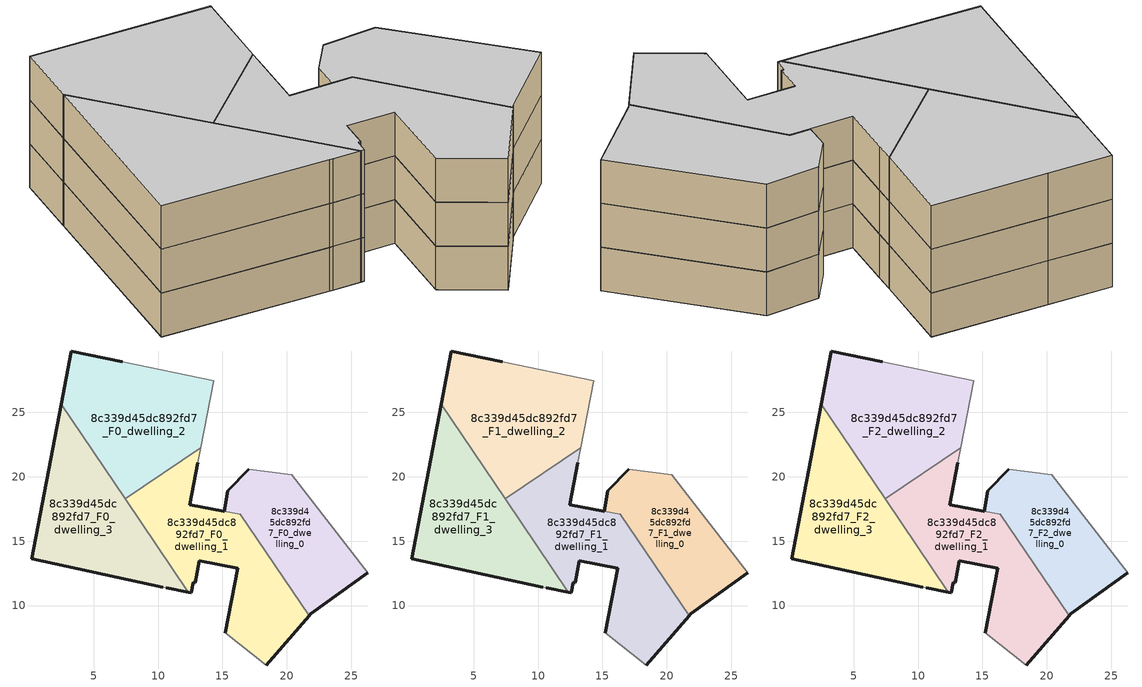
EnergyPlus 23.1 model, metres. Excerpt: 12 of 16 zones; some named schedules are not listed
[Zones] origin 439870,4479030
8c339d45dc892fd7_F0_dwelling_0
 floor ground (EU_floor_Construction): 26.28,12.53 20.39,20.15 17.02,20.58 15.39,18.9 15.12,17.33 16.39,17.09 21.72,9.22 21.85,9.37 z0
 wall outside (EU_wall_Construction): 26.28,12.53 21.85,9.37 21.72,9.22 / 15.12,17.33 15.39,18.9 17.02,20.58 z0:3; 16.4,17.09,3 16.4,17.09,0 16.39,17.09,0
 wall adiabatic (EU_wall_Construction): 17.02,20.58 20.39,20.15 26.28,12.53 z0:3
 wall to 8c339d45dc892fd7_F0_dwelling_1 (EU_wall_Construction): 21.72,9.22 16.4,17.09 / 16.39,17.09 15.12,17.33 z0:3
8c339d45dc892fd7_F0_dwelling_1
 floor ground (EU_floor_Construction): 18.41,5.39 21.72,9.22 16.4,17.09 15.11,17.33 12.48,17.82 13.1,21.07 13.33,22.26 7.46,18.29 12.36,11.05 12.57,11.01 12.73,11.81 12.89,11.78 13.21,13.47 16.18,12.89 15.21,7.88 z0
 wall outside (EU_wall_Construction): 13.1,21.07 12.48,17.82 15.11,17.33 / 21.72,9.22 18.41,5.39 / 15.21,7.88 16.18,12.89 13.21,13.47 12.89,11.78 12.73,11.81 12.57,11.01 12.36,11.05 z0:3; 15.12,17.33,3 15.11,17.33,0 15.12,17.33,0; 16.39,17.09,3 16.39,17.09,0 16.4,17.09,0
 wall to 8c339d45dc892fd7_F0_dwelling_2 (EU_wall_Construction): 7.46,18.29 13.33,22.26 z0:3
 wall adiabatic (EU_wall_Construction): 13.33,22.26 13.1,21.07 / 18.41,5.39 15.21,7.88 z0:3
 wall to 8c339d45dc892fd7_F0_dwelling_3 (EU_wall_Construction): 12.36,11.05 7.46,18.29 z0:3
8c339d45dc892fd7_F0_dwelling_2
 floor ground (EU_floor_Construction): 13.33,22.26 14.33,27.44 7.22,28.92 3.28,29.76 2.49,25.64 7.46,18.29 z0
 wall outside (EU_wall_Construction): 2.49,25.64 3.28,29.76 7.22,28.92 z0:3
 wall adiabatic (EU_wall_Construction): 7.22,28.92 14.33,27.44 13.33,22.26 z0:3
 wall to 8c339d45dc892fd7_F0_dwelling_3 (EU_wall_Construction): 7.46,18.29 2.49,25.64 z0:3
8c339d45dc892fd7_F0_dwelling_3
 floor ground (EU_floor_Construction): 12.36,11.05 2.49,25.64 0.19,13.63 10.38,11.43 10.64,11.37 z0
 wall outside (EU_wall_Construction): 12.36,11.05 10.64,11.37 / 10.38,11.43 0.19,13.63 2.49,25.64 z0:3
 wall adiabatic (EU_wall_Construction): 10.64,11.37 10.38,11.43 z0:3
8c339d45dc892fd7_F1_dwelling_0
 floor to 8c339d45dc892fd7_F0_dwelling_0 (EU_floor_Construction): 26.28,12.53 20.39,20.15 17.02,20.58 15.39,18.9 15.12,17.33 16.39,17.09 21.72,9.22 21.85,9.37 z3
 wall outside (EU_wall_Construction): 26.28,12.53 21.85,9.37 21.72,9.22 / 15.12,17.33 15.39,18.9 17.02,20.58 z3:6; 16.4,17.09,6 16.4,17.09,3 16.39,17.09,3
 wall adiabatic (EU_wall_Construction): 17.02,20.58 20.39,20.15 26.28,12.53 z3:6
 wall to 8c339d45dc892fd7_F1_dwelling_1 (EU_wall_Construction): 21.72,9.22 16.4,17.09 / 16.39,17.09 15.12,17.33 z3:6
8c339d45dc892fd7_F1_dwelling_1
 floor to 8c339d45dc892fd7_F0_dwelling_1 (EU_floor_Construction): 18.41,5.39 21.72,9.22 16.4,17.09 15.11,17.33 12.48,17.82 13.1,21.07 13.33,22.26 7.46,18.29 12.36,11.05 12.57,11.01 12.73,11.81 12.89,11.78 13.21,13.47 16.18,12.89 15.21,7.88 z3
 wall outside (EU_wall_Construction): 13.1,21.07 12.48,17.82 15.11,17.33 / 21.72,9.22 18.41,5.39 / 15.21,7.88 16.18,12.89 13.21,13.47 12.89,11.78 12.73,11.81 12.57,11.01 12.36,11.05 z3:6; 15.12,17.33,6 15.11,17.33,3 15.12,17.33,3; 16.39,17.09,6 16.39,17.09,3 16.4,17.09,3
 wall to 8c339d45dc892fd7_F1_dwelling_2 (EU_wall_Construction): 7.46,18.29 13.33,22.26 z3:6
 wall adiabatic (EU_wall_Construction): 13.33,22.26 13.1,21.07 / 18.41,5.39 15.21,7.88 z3:6
 wall to 8c339d45dc892fd7_F1_dwelling_3 (EU_wall_Construction): 12.36,11.05 7.46,18.29 z3:6
8c339d45dc892fd7_F1_dwelling_2
 floor to 8c339d45dc892fd7_F0_dwelling_2 (EU_floor_Construction): 13.33,22.26 14.33,27.44 7.22,28.92 3.28,29.76 2.49,25.64 7.46,18.29 z3
 wall outside (EU_wall_Construction): 2.49,25.64 3.28,29.76 7.22,28.92 z3:6
 wall adiabatic (EU_wall_Construction): 7.22,28.92 14.33,27.44 13.33,22.26 z3:6
 wall to 8c339d45dc892fd7_F1_dwelling_3 (EU_wall_Construction): 7.46,18.29 2.49,25.64 z3:6
8c339d45dc892fd7_F1_dwelling_3
 floor to 8c339d45dc892fd7_F0_dwelling_3 (EU_floor_Construction): 12.36,11.05 2.49,25.64 0.19,13.63 10.38,11.43 10.64,11.37 z3
 wall outside (EU_wall_Construction): 12.36,11.05 10.64,11.37 / 10.38,11.43 0.19,13.63 2.49,25.64 z3:6
 wall adiabatic (EU_wall_Construction): 10.64,11.37 10.38,11.43 z3:6
8c339d45dc892fd7_F2_dwelling_0
 floor to 8c339d45dc892fd7_F1_dwelling_0 (EU_floor_Construction): 26.28,12.53 20.39,20.15 17.02,20.58 15.39,18.9 15.12,17.33 16.39,17.09 21.72,9.22 21.85,9.37 z6
 wall outside (EU_wall_Construction): 26.28,12.53 21.85,9.37 21.72,9.22 / 15.12,17.33 15.39,18.9 17.02,20.58 z6:9; 16.4,17.09,9 16.4,17.09,6 16.39,17.09,6
 wall adiabatic (EU_wall_Construction): 17.02,20.58 20.39,20.15 26.28,12.53 z6:9
 wall to 8c339d45dc892fd7_F2_dwelling_1 (EU_wall_Construction): 21.72,9.22 16.4,17.09 / 16.39,17.09 15.12,17.33 z6:9
 ceiling to 8c339d45dc892fd7_F3_dwelling_0 (EU_floor_Construction): 20.39,20.15 26.28,12.53 21.85,9.37 21.72,9.22 16.39,17.09 15.12,17.33 15.39,18.9 17.02,20.58 z9
8c339d45dc892fd7_F2_dwelling_1
 floor to 8c339d45dc892fd7_F1_dwelling_1 (EU_floor_Construction): 18.41,5.39 21.72,9.22 16.4,17.09 15.11,17.33 12.48,17.82 13.1,21.07 13.33,22.26 7.46,18.29 12.36,11.05 12.57,11.01 12.73,11.81 12.89,11.78 13.21,13.47 16.18,12.89 15.21,7.88 z6
 wall outside (EU_wall_Construction): 13.1,21.07 12.48,17.82 15.11,17.33 / 21.72,9.22 18.41,5.39 / 15.21,7.88 16.18,12.89 13.21,13.47 12.89,11.78 12.73,11.81 12.57,11.01 12.36,11.05 z6:9; 15.12,17.33,9 15.11,17.33,6 15.12,17.33,6; 16.39,17.09,9 16.39,17.09,6 16.4,17.09,6
 wall to 8c339d45dc892fd7_F2_dwelling_2 (EU_wall_Construction): 7.46,18.29 13.33,22.26 z6:9
 wall adiabatic (EU_wall_Construction): 13.33,22.26 13.1,21.07 / 18.41,5.39 15.21,7.88 z6:9
 wall to 8c339d45dc892fd7_F2_dwelling_3 (EU_wall_Construction): 12.36,11.05 7.46,18.29 z6:9
 ceiling to 8c339d45dc892fd7_F3_dwelling_1 (EU_floor_Construction): 16.4,17.09 21.72,9.22 18.41,5.39 15.21,7.88 16.18,12.89 13.21,13.47 12.89,11.78 12.73,11.81 12.57,11.01 12.36,11.05 7.46,18.29 13.33,22.26 13.1,21.07 12.48,17.82 15.11,17.33 z9
8c339d45dc892fd7_F2_dwelling_2
 floor to 8c339d45dc892fd7_F1_dwelling_2 (EU_floor_Construction): 13.33,22.26 14.33,27.44 7.22,28.92 3.28,29.76 2.49,25.64 7.46,18.29 z6
 wall outside (EU_wall_Construction): 2.49,25.64 3.28,29.76 7.22,28.92 z6:9
 wall adiabatic (EU_wall_Construction): 7.22,28.92 14.33,27.44 13.33,22.26 z6:9
 wall to 8c339d45dc892fd7_F2_dwelling_3 (EU_wall_Construction): 7.46,18.29 2.49,25.64 z6:9
 ceiling to 8c339d45dc892fd7_F3_dwelling_2 (EU_floor_Construction): 14.33,27.44 13.33,22.26 7.46,18.29 2.49,25.64 3.28,29.76 7.22,28.92 z9
8c339d45dc892fd7_F2_dwelling_3
 floor to 8c339d45dc892fd7_F1_dwelling_3 (EU_floor_Construction): 12.36,11.05 2.49,25.64 0.19,13.63 10.38,11.43 10.64,11.37 z6
 wall outside (EU_wall_Construction): 12.36,11.05 10.64,11.37 / 10.38,11.43 0.19,13.63 2.49,25.64 z6:9
 wall adiabatic (EU_wall_Construction): 10.64,11.37 10.38,11.43 z6:9
 ceiling to 8c339d45dc892fd7_F3_dwelling_3 (EU_floor_Construction): 2.49,25.64 12.36,11.05 10.64,11.37 10.38,11.43 0.19,13.63 z9
[Building]
EU S2 Campaign: North Axis=0; Terrain=City; Solar Distribution=FullExterior
[Site:Location]
Madrid: Latitude=40.5; Longitude=-3.5; Time Zone=1; Elevation=609
[SizingPeriod:WeatherFileDays]
AnnualSizingPeriod: Begin Month=1; Begin Day of Month=1; End Month=12; End Day of Month=31; Day of Week for Start Day=Monday; Use Weather File Daylight Saving Period=No; Use Weather File Rain and Snow Indicators=No
[MATERIAL]
EU_InternalMass_Material: Roughness=MediumRough; Thickness=0.1; Conductivity=1; Density=1800; Specific Heat=900; Thermal Absorptance=0.9; Solar Absorptance=0.7; Visible Absorptance=0.7
[MATERIAL:NOMASS] Roughness=MediumRough; Thermal Absorptance=0.9; Solar Absorptance=0.7; Visible Absorptance=0.7
Name | Thermal Resistance
EU_wall_NoMass | 2.16768
EU_floor_NoMass | 1.14339
[CONSTRUCTION]
EU_wall_Construction: EU_wall_NoMass
EU_floor_Construction: EU_floor_NoMass
EU_InternalMass_Construction: EU_InternalMass_Material
[ZONE] Type=1; Multiplier=1; Ceiling Height=autocalculate; Floor Area=autocalculate; Part of Total Floor Area=Yes
Name | Volume
8c339d45dc892fd7_F0_dwelling_0; 8c339d45dc892fd7_F1_dwelling_0; 8c339d45dc892fd7_F2_dwelling_0 | 180.675
8c339d45dc892fd7_F0_dwelling_1; 8c339d45dc892fd7_F1_dwelling_1; 8c339d45dc892fd7_F2_dwelling_1 | 251.794
8c339d45dc892fd7_F0_dwelling_2; 8c339d45dc892fd7_F1_dwelling_2; 8c339d45dc892fd7_F2_dwelling_2 | 254.365
8c339d45dc892fd7_F0_dwelling_3; 8c339d45dc892fd7_F1_dwelling_3; 8c339d45dc892fd7_F2_dwelling_3 | 228.946
[INTERNALMASS] Construction=EU_InternalMass_Construction
Name | Zone or ZoneList | Surface Area
8c339d45dc892fd7_F0_dwelling_0_EU_InternalMass | 8c339d45dc892fd7_F0_dwelling_0 | 60.2252
8c339d45dc892fd7_F0_dwelling_1_EU_InternalMass | 8c339d45dc892fd7_F0_dwelling_1 | 83.9334
8c339d45dc892fd7_F0_dwelling_2_EU_InternalMass | 8c339d45dc892fd7_F0_dwelling_2 | 84.7897
8c339d45dc892fd7_F0_dwelling_3_EU_InternalMass | 8c339d45dc892fd7_F0_dwelling_3 | 76.3153
8c339d45dc892fd7_F1_dwelling_0_EU_InternalMass | 8c339d45dc892fd7_F1_dwelling_0 | 60.2252
8c339d45dc892fd7_F1_dwelling_1_EU_InternalMass | 8c339d45dc892fd7_F1_dwelling_1 | 83.9334
8c339d45dc892fd7_F1_dwelling_2_EU_InternalMass | 8c339d45dc892fd7_F1_dwelling_2 | 84.7897
8c339d45dc892fd7_F1_dwelling_3_EU_InternalMass | 8c339d45dc892fd7_F1_dwelling_3 | 76.3153
8c339d45dc892fd7_F2_dwelling_0_EU_InternalMass | 8c339d45dc892fd7_F2_dwelling_0 | 60.2252
8c339d45dc892fd7_F2_dwelling_1_EU_InternalMass | 8c339d45dc892fd7_F2_dwelling_1 | 83.9334
8c339d45dc892fd7_F2_dwelling_2_EU_InternalMass | 8c339d45dc892fd7_F2_dwelling_2 | 84.7897
8c339d45dc892fd7_F2_dwelling_3_EU_InternalMass | 8c339d45dc892fd7_F2_dwelling_3 | 76.3153
[OTHEREQUIPMENT] Fuel Type=Electricity; Design Level Calculation Method=Watts/Area; Power per Zone Floor Area=1; Fraction Latent=0; Fraction Radiant=0; Fraction Lost=0; Carbon Dioxide Generation Rate=0; EndUse Subcategory=EU_Step8_InternalGains
Name | Zone or ZoneList or Space or SpaceList | Schedule
EU_Step8_InternalGain_8c339d45dc892fd7_F0_dwelling_0_f000 | 8c339d45dc892fd7_F0_dwelling_0 | EU_Step8_GainSchedule_8c339d45dc892fd7_F0_dwelling_0_f000
EU_Step8_InternalGain_8c339d45dc892fd7_F0_dwelling_1_f000 | 8c339d45dc892fd7_F0_dwelling_1 | EU_Step8_GainSchedule_8c339d45dc892fd7_F0_dwelling_1_f000
EU_Step8_InternalGain_8c339d45dc892fd7_F0_dwelling_2_f000 | 8c339d45dc892fd7_F0_dwelling_2 | EU_Step8_GainSchedule_8c339d45dc892fd7_F0_dwelling_2_f000
EU_Step8_InternalGain_8c339d45dc892fd7_F0_dwelling_3_f000 | 8c339d45dc892fd7_F0_dwelling_3 | EU_Step8_GainSchedule_8c339d45dc892fd7_F0_dwelling_3_f000
EU_Step8_InternalGain_8c339d45dc892fd7_F1_dwelling_0_f000 | 8c339d45dc892fd7_F1_dwelling_0 | EU_Step8_GainSchedule_8c339d45dc892fd7_F1_dwelling_0_f000
EU_Step8_InternalGain_8c339d45dc892fd7_F1_dwelling_1_f000 | 8c339d45dc892fd7_F1_dwelling_1 | EU_Step8_GainSchedule_8c339d45dc892fd7_F1_dwelling_1_f000
EU_Step8_InternalGain_8c339d45dc892fd7_F1_dwelling_2_f000 | 8c339d45dc892fd7_F1_dwelling_2 | EU_Step8_GainSchedule_8c339d45dc892fd7_F1_dwelling_2_f000
EU_Step8_InternalGain_8c339d45dc892fd7_F1_dwelling_3_f000 | 8c339d45dc892fd7_F1_dwelling_3 | EU_Step8_GainSchedule_8c339d45dc892fd7_F1_dwelling_3_f000
EU_Step8_InternalGain_8c339d45dc892fd7_F2_dwelling_0_f000 | 8c339d45dc892fd7_F2_dwelling_0 | EU_Step8_GainSchedule_8c339d45dc892fd7_F2_dwelling_0_f000
EU_Step8_InternalGain_8c339d45dc892fd7_F2_dwelling_1_f000 | 8c339d45dc892fd7_F2_dwelling_1 | EU_Step8_GainSchedule_8c339d45dc892fd7_F2_dwelling_1_f000
EU_Step8_InternalGain_8c339d45dc892fd7_F2_dwelling_2_f000 | 8c339d45dc892fd7_F2_dwelling_2 | EU_Step8_GainSchedule_8c339d45dc892fd7_F2_dwelling_2_f000
EU_Step8_InternalGain_8c339d45dc892fd7_F2_dwelling_3_f000 | 8c339d45dc892fd7_F2_dwelling_3 | EU_Step8_GainSchedule_8c339d45dc892fd7_F2_dwelling_3_f000
[ZONEVENTILATION:DESIGNFLOWRATE] Schedule=EU_AlwaysOn; Design Flow Rate Calculation Method=AirChanges/Hour; Air Changes per Hour=0.480546; Ventilation Type=Natural; Fan Pressure Rise=0; Fan Total Efficiency=1; Constant Term Coefficient=1; Temperature Term Coefficient=0; Velocity Term Coefficient=0; Velocity Squared Term Coefficient=0; Minimum Indoor Temperature=-100; Maximum Indoor Temperature=100; Delta Temperature=-100; Minimum Outdoor Temperature=-100; Maximum Outdoor Temperature=100; Maximum Wind Speed=40
Name | Zone or ZoneList or Space or SpaceList
EU_ConstantAir_8c339d45dc892fd7_F0_dwelling_0 | 8c339d45dc892fd7_F0_dwelling_0
EU_ConstantAir_8c339d45dc892fd7_F0_dwelling_1 | 8c339d45dc892fd7_F0_dwelling_1
EU_ConstantAir_8c339d45dc892fd7_F0_dwelling_2 | 8c339d45dc892fd7_F0_dwelling_2
EU_ConstantAir_8c339d45dc892fd7_F0_dwelling_3 | 8c339d45dc892fd7_F0_dwelling_3
EU_ConstantAir_8c339d45dc892fd7_F1_dwelling_0 | 8c339d45dc892fd7_F1_dwelling_0
EU_ConstantAir_8c339d45dc892fd7_F1_dwelling_1 | 8c339d45dc892fd7_F1_dwelling_1
EU_ConstantAir_8c339d45dc892fd7_F1_dwelling_2 | 8c339d45dc892fd7_F1_dwelling_2
EU_ConstantAir_8c339d45dc892fd7_F1_dwelling_3 | 8c339d45dc892fd7_F1_dwelling_3
EU_ConstantAir_8c339d45dc892fd7_F2_dwelling_0 | 8c339d45dc892fd7_F2_dwelling_0
EU_ConstantAir_8c339d45dc892fd7_F2_dwelling_1 | 8c339d45dc892fd7_F2_dwelling_1
EU_ConstantAir_8c339d45dc892fd7_F2_dwelling_2 | 8c339d45dc892fd7_F2_dwelling_2
EU_ConstantAir_8c339d45dc892fd7_F2_dwelling_3 | 8c339d45dc892fd7_F2_dwelling_3
[HVACTEMPLATE:THERMOSTAT] Constant Heating Setpoint=20; Constant Cooling Setpoint=50
EU_HeatOnly_8c339d45dc892fd7_F0_dwelling_0; EU_HeatOnly_8c339d45dc892fd7_F0_dwelling_1; EU_HeatOnly_8c339d45dc892fd7_F0_dwelling_2; EU_HeatOnly_8c339d45dc892fd7_F0_dwelling_3; EU_HeatOnly_8c339d45dc892fd7_F1_dwelling_0; EU_HeatOnly_8c339d45dc892fd7_F1_dwelling_1; EU_HeatOnly_8c339d45dc892fd7_F1_dwelling_2; EU_HeatOnly_8c339d45dc892fd7_F1_dwelling_3; EU_HeatOnly_8c339d45dc892fd7_F2_dwelling_0; EU_HeatOnly_8c339d45dc892fd7_F2_dwelling_1; EU_HeatOnly_8c339d45dc892fd7_F2_dwelling_2; EU_HeatOnly_8c339d45dc892fd7_F2_dwelling_3; EU_HeatOnly_8c339d45dc892fd7_F3_dwelling_0; EU_HeatOnly_8c339d45dc892fd7_F3_dwelling_1; EU_HeatOnly_8c339d45dc892fd7_F3_dwelling_2; EU_HeatOnly_8c339d45dc892fd7_F3_dwelling_3
[HVACTEMPLATE:ZONE:IDEALLOADSAIRSYSTEM] System Availability Schedule=EU_AlwaysOn; Maximum Heating Supply Air Temperature=50; Minimum Cooling Supply Air Temperature=13; Maximum Heating Supply Air Humidity Ratio=0.0156; Minimum Cooling Supply Air Humidity Ratio=0.0077; Heating Limit=NoLimit; Cooling Limit=NoLimit; Heating Availability Schedule=EU_AlwaysOn; Cooling Availability Schedule=EU_CoolingOff; Dehumidification Control Type=ConstantSensibleHeatRatio; Cooling Sensible Heat Ratio=0.7; Dehumidification Setpoint=60; Humidification Control Type=None; Humidification Setpoint=30; Outdoor Air Method=None; Outdoor Air Flow Rate per Person=0.00944; Outdoor Air Flow Rate per Zone Floor Area=0; Outdoor Air Flow Rate per Zone=0; Demand Controlled Ventilation Type=None; Outdoor Air Economizer Type=NoEconomizer; Heat Recovery Type=None; Sensible Heat Recovery Effectiveness=0.7; Latent Heat Recovery Effectiveness=0.65
Name | Template Thermostat
8c339d45dc892fd7_F0_dwelling_0 | EU_HeatOnly_8c339d45dc892fd7_F0_dwelling_0
8c339d45dc892fd7_F0_dwelling_1 | EU_HeatOnly_8c339d45dc892fd7_F0_dwelling_1
8c339d45dc892fd7_F0_dwelling_2 | EU_HeatOnly_8c339d45dc892fd7_F0_dwelling_2
8c339d45dc892fd7_F0_dwelling_3 | EU_HeatOnly_8c339d45dc892fd7_F0_dwelling_3
8c339d45dc892fd7_F1_dwelling_0 | EU_HeatOnly_8c339d45dc892fd7_F1_dwelling_0
8c339d45dc892fd7_F1_dwelling_1 | EU_HeatOnly_8c339d45dc892fd7_F1_dwelling_1
8c339d45dc892fd7_F1_dwelling_2 | EU_HeatOnly_8c339d45dc892fd7_F1_dwelling_2
8c339d45dc892fd7_F1_dwelling_3 | EU_HeatOnly_8c339d45dc892fd7_F1_dwelling_3
8c339d45dc892fd7_F2_dwelling_0 | EU_HeatOnly_8c339d45dc892fd7_F2_dwelling_0
8c339d45dc892fd7_F2_dwelling_1 | EU_HeatOnly_8c339d45dc892fd7_F2_dwelling_1
8c339d45dc892fd7_F2_dwelling_2 | EU_HeatOnly_8c339d45dc892fd7_F2_dwelling_2
8c339d45dc892fd7_F2_dwelling_3 | EU_HeatOnly_8c339d45dc892fd7_F2_dwelling_3
[SIZING:ZONE] Zone Cooling Design Supply Air Temperature Input Method=SupplyAirTemperature; Zone Cooling Design Supply Air Temperature=13; Zone Heating Design Supply Air Temperature Input Method=SupplyAirTemperature; Zone Heating Design Supply Air Temperature=50; Zone Cooling Design Supply Air Humidity Ratio=0.008; Zone Heating Design Supply Air Humidity Ratio=0.008; Cooling Design Air Flow Method=DesignDay; Cooling Design Air Flow Rate=0; Cooling Minimum Air Flow per Zone Floor Area=0.000762; Cooling Minimum Air Flow=0; Cooling Minimum Air Flow Fraction=0.2; Heating Design Air Flow Method=DesignDay; Heating Design Air Flow Rate=0; Heating Maximum Air Flow per Zone Floor Area=0.002032; Heating Maximum Air Flow=0.141576; Heating Maximum Air Flow Fraction=0.3; Account for Dedicated Outdoor Air System=No; Dedicated Outdoor Air System Control Strategy=NeutralSupplyAir; Dedicated Outdoor Air Low Setpoint Temperature for Design=autosize; Dedicated Outdoor Air High Setpoint Temperature for Design=autosize; Zone Load Sizing Method=Sensible Load Only No Latent Load; Zone Latent Cooling Design Supply Air Humidity Ratio Input Method=HumidityRatioDifference; Zone Cooling Design Supply Air Humidity Ratio Difference=0.005; Zone Latent Heating Design Supply Air Humidity Ratio Input Method=HumidityRatioDifference; Zone Humidification Design Supply Air Humidity Ratio Difference=0.005
8c339d45dc892fd7_F0_dwelling_0; 8c339d45dc892fd7_F0_dwelling_1; 8c339d45dc892fd7_F0_dwelling_2; 8c339d45dc892fd7_F0_dwelling_3; 8c339d45dc892fd7_F1_dwelling_0; 8c339d45dc892fd7_F1_dwelling_1; 8c339d45dc892fd7_F1_dwelling_2; 8c339d45dc892fd7_F1_dwelling_3; 8c339d45dc892fd7_F2_dwelling_0; 8c339d45dc892fd7_F2_dwelling_1; 8c339d45dc892fd7_F2_dwelling_2; 8c339d45dc892fd7_F2_dwelling_3
[SCHEDULE:FILE] Column Number=1; Rows to Skip at Top=0; Number of Hours of Data=8760; Column Separator=Comma; Interpolate to Timestep=No; Minutes per Item=60; Adjust Schedule for Daylight Savings=Yes
Name | File
EU_Step8_GainSchedule_8c339d45dc892fd7_F0_dwelling_0_f000 | ../../schedules/8c339d45dc892fd7/8c339d45dc892fd7_F0_dwelling_0_f000_gain.csv
EU_Step8_GainSchedule_8c339d45dc892fd7_F0_dwelling_1_f000 | ../../schedules/8c339d45dc892fd7/8c339d45dc892fd7_F0_dwelling_1_f000_gain.csv
EU_Step8_GainSchedule_8c339d45dc892fd7_F0_dwelling_2_f000 | ../../schedules/8c339d45dc892fd7/8c339d45dc892fd7_F0_dwelling_2_f000_gain.csv
EU_Step8_GainSchedule_8c339d45dc892fd7_F0_dwelling_3_f000 | ../../schedules/8c339d45dc892fd7/8c339d45dc892fd7_F0_dwelling_3_f000_gain.csv
EU_Step8_GainSchedule_8c339d45dc892fd7_F1_dwelling_0_f000 | ../../schedules/8c339d45dc892fd7/8c339d45dc892fd7_F1_dwelling_0_f000_gain.csv
EU_Step8_GainSchedule_8c339d45dc892fd7_F1_dwelling_1_f000 | ../../schedules/8c339d45dc892fd7/8c339d45dc892fd7_F1_dwelling_1_f000_gain.csv
EU_Step8_GainSchedule_8c339d45dc892fd7_F1_dwelling_2_f000 | ../../schedules/8c339d45dc892fd7/8c339d45dc892fd7_F1_dwelling_2_f000_gain.csv
EU_Step8_GainSchedule_8c339d45dc892fd7_F1_dwelling_3_f000 | ../../schedules/8c339d45dc892fd7/8c339d45dc892fd7_F1_dwelling_3_f000_gain.csv
EU_Step8_GainSchedule_8c339d45dc892fd7_F2_dwelling_0_f000 | ../../schedules/8c339d45dc892fd7/8c339d45dc892fd7_F2_dwelling_0_f000_gain.csv
EU_Step8_GainSchedule_8c339d45dc892fd7_F2_dwelling_1_f000 | ../../schedules/8c339d45dc892fd7/8c339d45dc892fd7_F2_dwelling_1_f000_gain.csv
